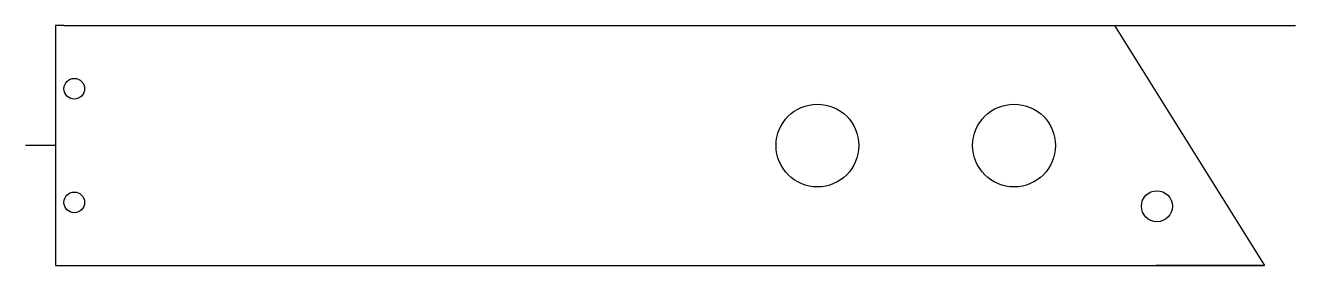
# Model space of a CAD drawing. Header units: millimetres. Extents: x -4 to 119, y 0 to 23.
import ezdxf

# ---------------------------------------------------------------- set-up
doc = ezdxf.new("R2010")
doc.units = ezdxf.units.MM
doc.layers.get('0').update_dxf_attribs({"linetype": 'CONTINUOUS'})

msp = doc.modelspace()

# ---------------------------------------------------------------- linework, layer by layer
for p, q in [((0, 23.25), (-0.8, 23.25)), ((-0.8, 23.25), (-0.8, 0)), ((0, 23.25), (101.5, 23.25)), ((101.5, 23.25), (116, 0)), ((101.5, 23.25), (119, 23.25)), ((-0.8, 11.62), (-3.72, 11.62)), ((-0.8, 0), (0, 0)), ((0, 0), (116, 0)), ((116, 0), (105.5, 0))]:
    msp.add_line(p, q)
for centre, radius in [((1, 17.12), 1), ((72.8, 11.62), 4), ((91.8, 11.62), 4), ((1, 6.12), 1), ((105.6, 5.75), 1.5)]:
    msp.add_circle(centre, radius)

doc.saveas('drawing.dxf')
